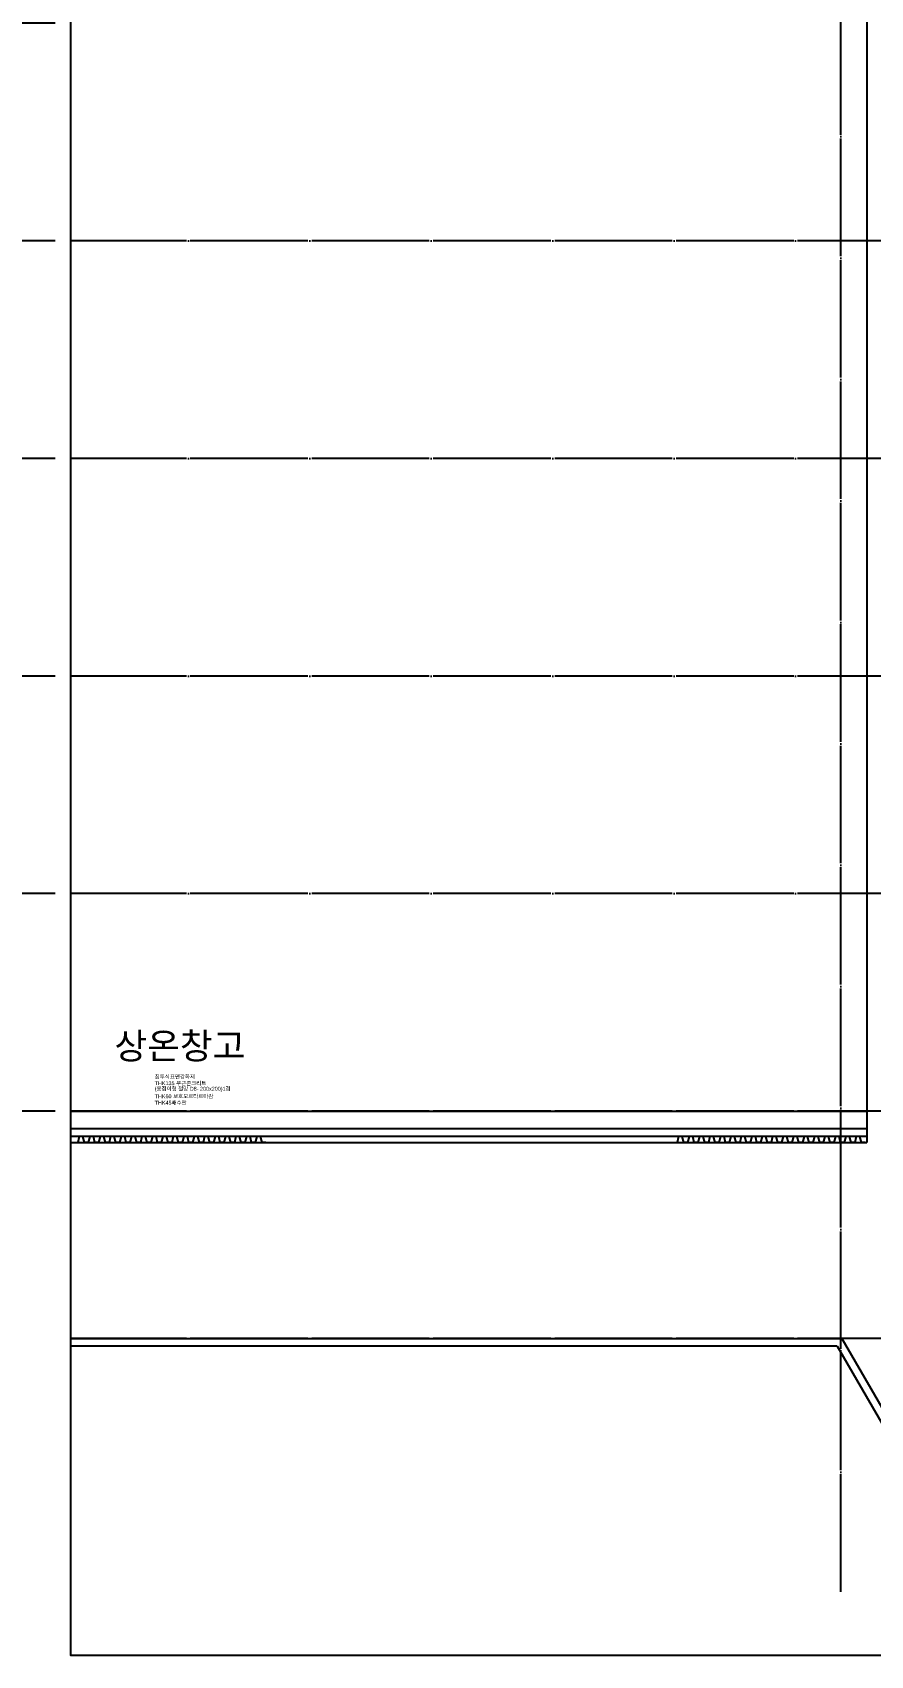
# Model space of a CAD drawing. Header units: millimetres. Extents: x 11948722 to 13111668, y -10771712 to -10232988.
# Drawn here: x 12416726 to 12423144, y -10505873 to -10493440 of the extents above; entities that cross this region are included whole.
import ezdxf
from ezdxf.enums import TextEntityAlignment as Align

# ---------------------------------------------------------------- set-up
doc = ezdxf.new("R2010")
doc.units = ezdxf.units.MM
doc.header["$LTSCALE"] = 150
doc.header["$MEASUREMENT"] = 0
doc.linetypes.add('CEN', pattern=[6.2, 6, -0.1, 0, -0.1])
doc.layers.get('0').update_dxf_attribs({"linetype": 'CONTINUOUS'})
doc.layers.get('Defpoints').update_dxf_attribs({"color": 117, "linetype": 'CONTINUOUS'})
for name, color, linetype in [('A-HAT-251', 251, 'CONTINUOUS'), ('A-중심선', 10, 'CEN'), ('CON-C', 2, 'CONTINUOUS'), ('ELE-06', 6, 'CONTINUOUS'), ('ele11', 251, 'CONTINUOUS'), ('Xref-계단단면도$0$3 dim0', 7, 'CONTINUOUS'), ('바닥마감', 3, 'CONTINUOUS')]:
    doc.layers.add(name, color=color, linetype=linetype)
doc.styles.add('Xref-계단단면도$0$나눔고딕 Se', font='')
doc.styles.add('돋움', font='')
doc.styles.add('맑은고딕', font='malgun.ttf')
doc.styles.get('Xref-계단단면도$0$나눔고딕 Se').set_extended_font_data('Dotum')
doc.styles.get('돋움').set_extended_font_data('Dotum')
doc.dimstyles.new('Xref-계단단면도$0$A1-100', dxfattribs={"dimtxt": 3, "dimasz": 1, "dimexe": 2, "dimexo": 2, "dimgap": 1, "dimtad": 1, "dimdec": 0, "dimzin": 12, "dimdsep": 46, "dimlunit": 6, "dimtxsty": 'Xref-계단단면도$0$나눔고딕 Se', "dimblk1": 'Xref-계단단면도$0$DIMDOT', "dimblk2": 'Xref-계단단면도$0$DIMDOT', "dimsah": 1, "dimcen": -1, "dimdle": 2, "dimclrd": 256, "dimclre": 256, "dimclrt": 3, "dimadec": 0, "dimazin": 0, "dimtfac": 1, "dimtdec": 0, "dimtix": 1, "dimtmove": 2, "dimatfit": 3, "dimldrblk": 'Xref-계단단면도$0$DIMDOT', "dimfxl": 1, "dimtvp": 1, "dimtolj": 1, "dimtzin": 12, "dimlwd": -1, "dimlwe": -1, "dimarcsym": 0})

# ---------------------------------------------------------------- blocks, each defined once
blk = doc.blocks.new('Xref-계단단면도$0$DIMDOT')
at = {"color": 0}
blk.add_line((-2, 0), (2, 0), dxfattribs=at)
for radius in [0.5, 0.25]:
    blk.add_circle((0, 0), radius, dxfattribs=at)
blk = doc.blocks.new('*D586')
at = {"layer": 'Defpoints', "color": 0, "ltscale": 1200}
for p in [(12417021, -10491704), (12413421, -10501704), (12417021, -10501704)]:
    blk.add_point(p, dxfattribs=at)
at = {"layer": 'Xref-계단단면도$0$3 dim0'}
for p, q in [((12416901, -10491704), (12413301, -10491704)), ((12413421, -10491764), (12413421, -10501644)), ((12416901, -10501704), (12413301, -10501704))]:
    blk.add_line(p, q, dxfattribs=at)
at = {"layer": 'Xref-계단단면도$0$3 dim0', "ltscale": 1200, "xscale": 60, "yscale": 60, "zscale": 60}
for p, rotation in [((12413421, -10491704), 90), ((12413421, -10501704), 270)]:
    blk.add_blockref('Xref-계단단면도$0$DIMDOT', p, dxfattribs=dict(at, rotation=rotation))
at = {"layer": 'Xref-계단단면도$0$3 dim0', "color": 3, "ltscale": 1200, "insert": (12413235, -10496704), "char_height": 210, "attachment_point": 5, "rotation": 90, "style": 'Xref-계단단면도$0$나눔고딕 Se'}
blk.add_mtext('\\A1;10,000', dxfattribs=at)
blk = doc.blocks.new('*D903')
at = {"layer": 'Defpoints', "color": 0, "ltscale": 1200}
for p in [(12417021, -10491704), (12414021, -10493370), (12417021, -10493370)]:
    blk.add_point(p, dxfattribs=at)
at = {"layer": 'Xref-계단단면도$0$3 dim0'}
for p, q in [((12416901, -10491704), (12413901, -10491704)), ((12414021, -10491764), (12414021, -10493310)), ((12416901, -10493370), (12413901, -10493370))]:
    blk.add_line(p, q, dxfattribs=at)
at = {"layer": 'Xref-계단단면도$0$3 dim0', "ltscale": 1200, "xscale": 60, "yscale": 60, "zscale": 60}
for p, rotation in [((12414021, -10491704), 90), ((12414021, -10493370), 270)]:
    blk.add_blockref('Xref-계단단면도$0$DIMDOT', p, dxfattribs=dict(at, rotation=rotation))
at = {"layer": 'Xref-계단단면도$0$3 dim0', "color": 3, "ltscale": 1200, "char_height": 210, "attachment_point": 5, "rotation": 90, "style": 'Xref-계단단면도$0$나눔고딕 Se'}
for s, insert in [('\\H0.714286x;\\W0.9;\\T0.95;(166.67X10R)', (12414177, -10492537)), ('\\A1;1,667', (12413835, -10492537))]:
    blk.add_mtext(s, dxfattribs=dict(at, insert=insert))
blk = doc.blocks.new('*D904')
at = {"layer": 'Defpoints', "color": 0, "ltscale": 1200}
for p in [(12417021, -10493370), (12414021, -10495037), (12417021, -10495037)]:
    blk.add_point(p, dxfattribs=at)
at = {"layer": 'Xref-계단단면도$0$3 dim0'}
for p, q in [((12416901, -10493370), (12413901, -10493370)), ((12414021, -10493430), (12414021, -10494977)), ((12416901, -10495037), (12413901, -10495037))]:
    blk.add_line(p, q, dxfattribs=at)
at = {"layer": 'Xref-계단단면도$0$3 dim0', "ltscale": 1200, "xscale": 60, "yscale": 60, "zscale": 60}
for p, rotation in [((12414021, -10493370), 90), ((12414021, -10495037), 270)]:
    blk.add_blockref('Xref-계단단면도$0$DIMDOT', p, dxfattribs=dict(at, rotation=rotation))
at = {"layer": 'Xref-계단단면도$0$3 dim0', "color": 3, "ltscale": 1200, "char_height": 210, "attachment_point": 5, "rotation": 90, "style": 'Xref-계단단면도$0$나눔고딕 Se'}
for s, insert in [('\\H0.714286x;\\W0.9;\\T0.95;(166.67X10R)', (12414177, -10494204)), ('\\A1;1,667', (12413835, -10494204))]:
    blk.add_mtext(s, dxfattribs=dict(at, insert=insert))
blk = doc.blocks.new('*D905')
at = {"layer": 'Defpoints', "color": 0, "ltscale": 1200}
for p in [(12417021, -10495037), (12414021, -10496704), (12417021, -10496704)]:
    blk.add_point(p, dxfattribs=at)
at = {"layer": 'Xref-계단단면도$0$3 dim0'}
for p, q in [((12416901, -10495037), (12413901, -10495037)), ((12414021, -10495097), (12414021, -10496644)), ((12416901, -10496704), (12413901, -10496704))]:
    blk.add_line(p, q, dxfattribs=at)
at = {"layer": 'Xref-계단단면도$0$3 dim0', "ltscale": 1200, "xscale": 60, "yscale": 60, "zscale": 60}
for p, rotation in [((12414021, -10495037), 90), ((12414021, -10496704), 270)]:
    blk.add_blockref('Xref-계단단면도$0$DIMDOT', p, dxfattribs=dict(at, rotation=rotation))
at = {"layer": 'Xref-계단단면도$0$3 dim0', "color": 3, "ltscale": 1200, "char_height": 210, "attachment_point": 5, "rotation": 90, "style": 'Xref-계단단면도$0$나눔고딕 Se'}
for s, insert in [('\\H0.714286x;\\W0.9;\\T0.95;(166.67X10R)', (12414177, -10495870)), ('\\A1;1,667', (12413835, -10495870))]:
    blk.add_mtext(s, dxfattribs=dict(at, insert=insert))
blk = doc.blocks.new('*D906')
at = {"layer": 'Defpoints', "color": 0, "ltscale": 1200}
for p in [(12417021, -10496704), (12414021, -10498370), (12417021, -10498370)]:
    blk.add_point(p, dxfattribs=at)
at = {"layer": 'Xref-계단단면도$0$3 dim0'}
for p, q in [((12416901, -10496704), (12413901, -10496704)), ((12414021, -10496764), (12414021, -10498310)), ((12416901, -10498370), (12413901, -10498370))]:
    blk.add_line(p, q, dxfattribs=at)
at = {"layer": 'Xref-계단단면도$0$3 dim0', "ltscale": 1200, "xscale": 60, "yscale": 60, "zscale": 60}
for p, rotation in [((12414021, -10496704), 90), ((12414021, -10498370), 270)]:
    blk.add_blockref('Xref-계단단면도$0$DIMDOT', p, dxfattribs=dict(at, rotation=rotation))
at = {"layer": 'Xref-계단단면도$0$3 dim0', "color": 3, "ltscale": 1200, "char_height": 210, "attachment_point": 5, "rotation": 90, "style": 'Xref-계단단면도$0$나눔고딕 Se'}
for s, insert in [('\\H0.714286x;\\W0.9;\\T0.95;(166.67X10R)', (12414177, -10497537)), ('\\A1;1,667', (12413835, -10497537))]:
    blk.add_mtext(s, dxfattribs=dict(at, insert=insert))
blk = doc.blocks.new('*D907')
at = {"layer": 'Defpoints', "color": 0, "ltscale": 1200}
for p in [(12417021, -10498370), (12414021, -10500037), (12417021, -10500037)]:
    blk.add_point(p, dxfattribs=at)
at = {"layer": 'Xref-계단단면도$0$3 dim0'}
for p, q in [((12416901, -10498370), (12413901, -10498370)), ((12414021, -10498430), (12414021, -10499977)), ((12416901, -10500037), (12413901, -10500037))]:
    blk.add_line(p, q, dxfattribs=at)
at = {"layer": 'Xref-계단단면도$0$3 dim0', "ltscale": 1200, "xscale": 60, "yscale": 60, "zscale": 60}
for p, rotation in [((12414021, -10498370), 90), ((12414021, -10500037), 270)]:
    blk.add_blockref('Xref-계단단면도$0$DIMDOT', p, dxfattribs=dict(at, rotation=rotation))
at = {"layer": 'Xref-계단단면도$0$3 dim0', "color": 3, "ltscale": 1200, "char_height": 210, "attachment_point": 5, "rotation": 90, "style": 'Xref-계단단면도$0$나눔고딕 Se'}
for s, insert in [('\\H0.714286x;\\W0.9;\\T0.95;(166.67X10R)', (12414177, -10499204)), ('\\A1;1,667', (12413835, -10499204))]:
    blk.add_mtext(s, dxfattribs=dict(at, insert=insert))
blk = doc.blocks.new('*D908')
at = {"layer": 'Defpoints', "color": 0, "ltscale": 1200}
for p in [(12417021, -10500037), (12414021, -10501704), (12417021, -10501704)]:
    blk.add_point(p, dxfattribs=at)
at = {"layer": 'Xref-계단단면도$0$3 dim0'}
for p, q in [((12416901, -10500037), (12413901, -10500037)), ((12414021, -10500097), (12414021, -10501644)), ((12416901, -10501704), (12413901, -10501704))]:
    blk.add_line(p, q, dxfattribs=at)
at = {"layer": 'Xref-계단단면도$0$3 dim0', "ltscale": 1200, "xscale": 60, "yscale": 60, "zscale": 60}
for p, rotation in [((12414021, -10500037), 90), ((12414021, -10501704), 270)]:
    blk.add_blockref('Xref-계단단면도$0$DIMDOT', p, dxfattribs=dict(at, rotation=rotation))
at = {"layer": 'Xref-계단단면도$0$3 dim0', "color": 3, "ltscale": 1200, "char_height": 210, "attachment_point": 5, "rotation": 90, "style": 'Xref-계단단면도$0$나눔고딕 Se'}
for s, insert in [('\\H0.714286x;\\W0.9;\\T0.95;(166.67X10R)', (12414177, -10500870)), ('\\A1;1,667', (12413835, -10500870))]:
    blk.add_mtext(s, dxfattribs=dict(at, insert=insert))

msp = doc.modelspace()

# ---------------------------------------------------------------- linework, layer by layer
at = {"layer": 'A-HAT-251'}
for points in [[(12417152.6, -10501943.5), (12417124.6, -10501943.5), (12417112.6, -10501898.5), (12417084.6, -10501898.5), (12417072.6, -10501943.5)], [(12417232.6, -10501943.5), (12417204.6, -10501943.5), (12417192.6, -10501898.5), (12417164.6, -10501898.5), (12417152.6, -10501943.5)], [(12417312.6, -10501943.5), (12417284.6, -10501943.5), (12417272.6, -10501898.5), (12417244.6, -10501898.5), (12417232.6, -10501943.5)], [(12417392.6, -10501943.5), (12417364.6, -10501943.5), (12417352.6, -10501898.5), (12417324.6, -10501898.5), (12417312.6, -10501943.5)], [(12417472.6, -10501943.5), (12417444.6, -10501943.5), (12417432.6, -10501898.5), (12417404.6, -10501898.5), (12417392.6, -10501943.5)], [(12417552.6, -10501943.5), (12417524.6, -10501943.5), (12417512.6, -10501898.5), (12417484.6, -10501898.5), (12417472.6, -10501943.5)], [(12417632.6, -10501943.5), (12417604.6, -10501943.5), (12417592.6, -10501898.5), (12417564.6, -10501898.5), (12417552.6, -10501943.5)], [(12417712.6, -10501943.5), (12417684.6, -10501943.5), (12417672.6, -10501898.5), (12417644.6, -10501898.5), (12417632.6, -10501943.5)], [(12417792.6, -10501943.5), (12417764.6, -10501943.5), (12417752.6, -10501898.5), (12417724.6, -10501898.5), (12417712.6, -10501943.5)], [(12417872.6, -10501943.5), (12417844.6, -10501943.5), (12417832.6, -10501898.5), (12417804.6, -10501898.5), (12417792.6, -10501943.5)], [(12417952.6, -10501943.5), (12417924.6, -10501943.5), (12417912.6, -10501898.5), (12417884.6, -10501898.5), (12417872.6, -10501943.5)], [(12418032.6, -10501943.5), (12418004.6, -10501943.5), (12417992.6, -10501898.5), (12417964.6, -10501898.5), (12417952.6, -10501943.5)], [(12418112.6, -10501943.5), (12418084.6, -10501943.5), (12418072.6, -10501898.5), (12418044.6, -10501898.5), (12418032.6, -10501943.5)], [(12418192.6, -10501943.5), (12418164.6, -10501943.5), (12418152.6, -10501898.5), (12418124.6, -10501898.5), (12418112.6, -10501943.5)], [(12418272.6, -10501943.5), (12418244.6, -10501943.5), (12418232.6, -10501898.5), (12418204.6, -10501898.5), (12418192.6, -10501943.5)], [(12418352.6, -10501943.5), (12418324.6, -10501943.5), (12418312.6, -10501898.5), (12418284.6, -10501898.5), (12418272.6, -10501943.5)], [(12418432.6, -10501943.5), (12418404.6, -10501943.5), (12418392.6, -10501898.5), (12418364.6, -10501898.5), (12418352.6, -10501943.5)], [(12418512.6, -10501943.5), (12418484.6, -10501943.5), (12418472.6, -10501898.5), (12418444.6, -10501898.5), (12418432.6, -10501943.5)], [(12421742.3, -10501943.5), (12421714.3, -10501943.5), (12421702.3, -10501898.5), (12421674.3, -10501898.5), (12421662.3, -10501943.5)], [(12421822.3, -10501943.5), (12421794.3, -10501943.5), (12421782.3, -10501898.5), (12421754.3, -10501898.5), (12421742.3, -10501943.5)], [(12421902.3, -10501943.5), (12421874.3, -10501943.5), (12421862.3, -10501898.5), (12421834.3, -10501898.5), (12421822.3, -10501943.5)], [(12421982.3, -10501943.5), (12421954.3, -10501943.5), (12421942.3, -10501898.5), (12421914.3, -10501898.5), (12421902.3, -10501943.5)], [(12422062.3, -10501943.5), (12422034.3, -10501943.5), (12422022.3, -10501898.5), (12421994.3, -10501898.5), (12421982.3, -10501943.5)], [(12422142.3, -10501943.5), (12422114.3, -10501943.5), (12422102.3, -10501898.5), (12422074.3, -10501898.5), (12422062.3, -10501943.5)], [(12422222.3, -10501943.5), (12422194.3, -10501943.5), (12422182.3, -10501898.5), (12422154.3, -10501898.5), (12422142.3, -10501943.5)], [(12422302.3, -10501943.5), (12422274.3, -10501943.5), (12422262.3, -10501898.5), (12422234.3, -10501898.5), (12422222.3, -10501943.5)], [(12422382.3, -10501943.5), (12422354.3, -10501943.5), (12422342.3, -10501898.5), (12422314.3, -10501898.5), (12422302.3, -10501943.5)], [(12422462.3, -10501943.5), (12422434.3, -10501943.5), (12422422.3, -10501898.5), (12422394.3, -10501898.5), (12422382.3, -10501943.5)], [(12422542.3, -10501943.5), (12422514.3, -10501943.5), (12422502.3, -10501898.5), (12422474.3, -10501898.5), (12422462.3, -10501943.5)], [(12422622.3, -10501943.5), (12422594.3, -10501943.5), (12422582.3, -10501898.5), (12422554.3, -10501898.5), (12422542.3, -10501943.5)], [(12422702.3, -10501943.5), (12422674.3, -10501943.5), (12422662.3, -10501898.5), (12422634.3, -10501898.5), (12422622.3, -10501943.5)], [(12422782.3, -10501943.5), (12422754.3, -10501943.5), (12422742.3, -10501898.5), (12422714.3, -10501898.5), (12422702.3, -10501943.5)], [(12422862.3, -10501943.5), (12422834.3, -10501943.5), (12422822.3, -10501898.5), (12422794.3, -10501898.5), (12422782.3, -10501943.5)], [(12422942.3, -10501943.5), (12422914.3, -10501943.5), (12422902.3, -10501898.5), (12422874.3, -10501898.5), (12422862.3, -10501943.5)], [(12423022.3, -10501943.5), (12422994.3, -10501943.5), (12422982.3, -10501898.5), (12422954.3, -10501898.5), (12422942.3, -10501943.5)], [(12423102.3, -10501943.5), (12423074.3, -10501943.5), (12423062.3, -10501898.5), (12423034.3, -10501898.5), (12423022.3, -10501943.5)]]:
    msp.add_lwpolyline(points, dxfattribs=at)
at = {"layer": 'A-중심선'}
for p, q in [((12422915.8, -10505384.5), (12422915.8, -10458703.5)), ((12434646.5, -10495036.9), (12417020.5, -10495036.9)), ((12434646.5, -10496703.5), (12417020.5, -10496703.5)), ((12434646.5, -10498370.2), (12417020.5, -10498370.2)), ((12434646.5, -10500036.9), (12417020.5, -10500036.9)), ((12434646.5, -10501703.5), (12417020.5, -10501703.5)), ((12434646.5, -10503443.5), (12417020.5, -10503443.5))]:
    msp.add_line(p, q, dxfattribs=at)
at = {"layer": 'CON-C', "ltscale": 1200}
for p, q in [((12423115.8, -10462953.5), (12423115.8, -10501943.5)), ((12417020.5, -10501943.5), (12423115.8, -10501943.5)), ((12417020.5, -10503443.5), (12422923.4, -10503443.5)), ((12422923.4, -10503443.5), (12423500.8, -10504443.5))]:
    msp.add_line(p, q, dxfattribs=at)
at = {"layer": 'Defpoints', "ltscale": 1200}
msp.add_lwpolyline([(12417020.5, -10458703.5), (12434646.5, -10458703.5), (12434646.5, -10505873.3), (12417020.5, -10505873.3)], close=True, dxfattribs=at)
at = {"layer": 'ELE-06'}
for q in [(12417020.5, -10503503.5), (12423466.1, -10504503.5)]:
    msp.add_line((12422888.8, -10503503.5), q, dxfattribs=at)
at = {"layer": 'ele11', "ltscale": 0.5}
for p, q in [((12423115.8, -10501838.5), (12417020.5, -10501838.5)), ((12423115.8, -10501898.5), (12417020.5, -10501898.5))]:
    msp.add_line(p, q, dxfattribs=at)
at = {"layer": '바닥마감', "color": 3}
msp.add_lwpolyline([(12417020.5, -10501703.5), (12423115.8, -10501703.5)], dxfattribs=at)

# ---------------------------------------------------------------- texts
at = {"layer": 'Defpoints', "style": '맑은고딕'}
msp.add_text('상온창고', height=200, dxfattribs=at).set_placement((12417353.1, -10501203.5), align=Align.MIDDLE_LEFT)
at = {"layer": 'Defpoints', "ltscale": 1200, "style": '돋움'}
for s, p in [('THK135 무근콘크리트', (12417662.1, -10501489)), ('침투식표면강화제', (12417662.1, -10501439)), ('THK60 보호모르타르마감', (12417662.1, -10501589)), ('(용접이형 철망 D8- 200x200)1겹', (12417662.1, -10501531.5)), ('THK45배수판', (12417662.1, -10501639))]:
    msp.add_text(s, height=30, dxfattribs=at).set_placement(p, align=Align.MIDDLE_LEFT)

# ---------------------------------------------------------------- dimensions: what is measured, and where the dimension line sits
at = {"layer": 'Xref-계단단면도$0$3 dim0'}
dim = msp.add_linear_dim(base=(12413420.5, -10501703.5), p1=(12417020.5, -10491703.5), p2=(12417020.5, -10501703.5), angle=270, dimstyle='Xref-계단단면도$0$A1-100', override={"dimscale": 60, "dimtxt": 3.5}, dxfattribs=at)
dim.commit()
dim.dimension.update_dxf_attribs({"geometry": '*D586', "text_midpoint": (12413235.1, -10496703.5)})
for base, p1, p2, picture, middle in [((12414020.5, -10493370.2), (12417020.5, -10491703.5), (12417020.5, -10493370.2), '*D903', (12414020.5, -10492536.9)), ((12414020.5, -10495036.9), (12417020.5, -10493370.2), (12417020.5, -10495036.9), '*D904', (12414020.5, -10494203.5)), ((12414020.5, -10496703.5), (12417020.5, -10495036.9), (12417020.5, -10496703.5), '*D905', (12414020.5, -10495870.2)), ((12414020.5, -10498370.2), (12417020.5, -10496703.5), (12417020.5, -10498370.2), '*D906', (12414020.5, -10497536.9)), ((12414020.5, -10500036.9), (12417020.5, -10498370.2), (12417020.5, -10500036.9), '*D907', (12414020.5, -10499203.5)), ((12414020.5, -10501703.5), (12417020.5, -10500036.9), (12417020.5, -10501703.5), '*D908', (12414020.5, -10500870.2))]:
    dim = msp.add_linear_dim(base=base, p1=p1, p2=p2, angle=270, text='<>\\X\\H0.714286x;\\W0.9;\\T0.95;(166.67X10R)', dimstyle='Xref-계단단면도$0$A1-100', override={"dimscale": 60, "dimtxt": 3.5, "dimtxsty": 'Xref-계단단면도$0$나눔고딕 Se', "dimblk1": 'Xref-계단단면도$0$DIMDOT', "dimblk2": 'Xref-계단단면도$0$DIMDOT'}, dxfattribs=at)
    dim.commit()
    dim.dimension.update_dxf_attribs({"geometry": picture, "text_midpoint": middle})

doc.saveas('drawing.dxf')
